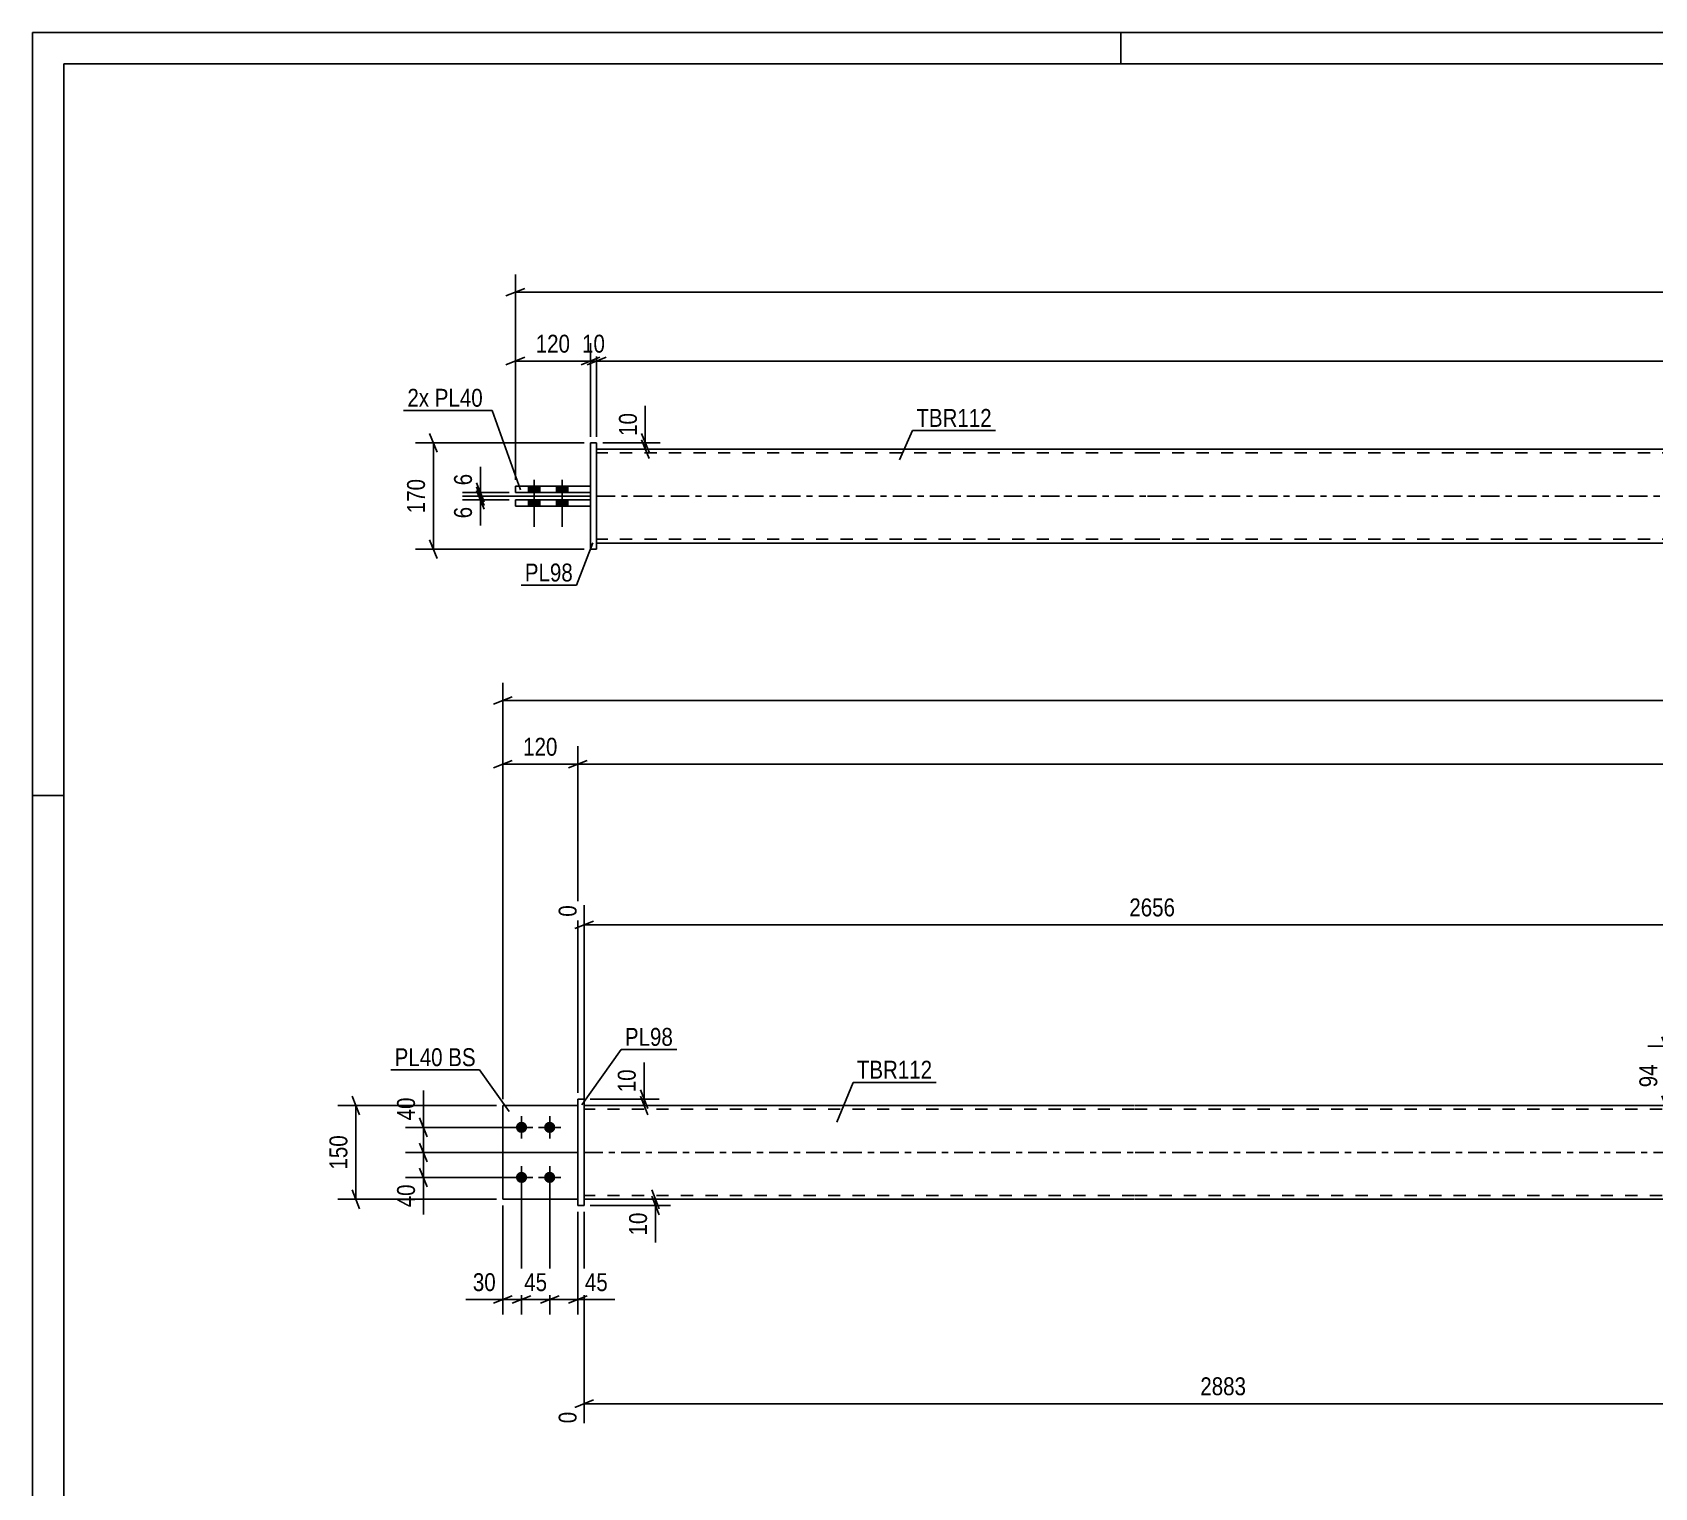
# Model space of a CAD drawing. Header units: millimetres. Extents: x 0 to 594, y 0 to 420.
# Drawn here: x 0 to 259.4, y 187.3 to 420 of the extents above; entities that cross this region are included whole.
import ezdxf

# ---------------------------------------------------------------- set-up
doc = ezdxf.new("R2010")
doc.units = ezdxf.units.MM
doc.linetypes.add('DXK_LINE_DOT2', pattern=[3.9198, 1.9599, -1.9599])
doc.linetypes.add('DXK_LINE_DOT3', pattern=[5.9187, 2.979, -0.9799, 0.9799, -0.9799])
doc.styles.add('Arial Narrow', font='ARIALN.TTF', dxfattribs={"height": 0.2})

# ---------------------------------------------------------------- blocks, each defined once
blk = doc.blocks.new('Unknown-580870847-1129')
at = {"color": 5, "linetype": 'Continuous'}
for p, q in [((594, 420), (0, 420)), ((0, 420), (0, 0)), ((174, 415), (174, 420)), ((589, 415), (5, 415)), ((5, 415), (5, 5)), ((5, 298), (0, 298))]:
    blk.add_line(p, q, dxfattribs=at)
blk = doc.blocks.new('Bolt-580870847-1681 - 1671')
at = {"linetype": 'Continuous'}
for points in [[(78.2, 244.02, -1), (78.2, 245.82, -1)], [(82.7, 244.02, -1), (82.7, 245.82, -1)], [(78.2, 236.02, -1), (78.2, 237.82, -1)], [(82.7, 236.02, -1), (82.7, 237.82, -1)]]:
    blk.add_hatch(color=1, dxfattribs=at).paths.add_polyline_path(points)
at = {"color": 1, "linetype": 'Continuous'}
for p, q in [((78.2, 243.12), (78.2, 246.72)), ((82.7, 243.12), (82.7, 246.72)), ((80, 244.92), (76.4, 244.92)), ((84.5, 244.92), (80.9, 244.92)), ((78.2, 235.12), (78.2, 238.72)), ((82.7, 235.12), (82.7, 238.72)), ((80, 236.92), (76.4, 236.92)), ((84.5, 236.92), (80.9, 236.92))]:
    blk.add_line(p, q, dxfattribs=at)
blk = doc.blocks.new('Part-580870847-1692 - 1671')
at = {"color": 2, "linetype": 'Continuous'}
for p, q in [((87.2, 249.42), (88.2, 249.42)), ((87.2, 232.42), (87.2, 249.42)), ((88.2, 249.42), (88.2, 249.42)), ((88.2, 249.42), (88.2, 232.42)), ((87.2, 232.42), (88.2, 232.42))]:
    blk.add_line(p, q, dxfattribs=at)
at = {"color": 7, "linetype": 'DXK_LINE_DOT2'}
for p, q in [((87.2, 249.42), (88.2, 249.42)), ((87.2, 232.42), (88.2, 232.42))]:
    blk.add_line(p, q, dxfattribs=at)
blk = doc.blocks.new('Part-580870847-1697 - 1671')
at = {"color": 7, "linetype": 'DXK_LINE_DOT2'}
for p, q in [((75.2, 248.42), (75.2, 233.42)), ((75.2, 248.42), (87.2, 248.42)), ((87.2, 248.42), (87.2, 233.42)), ((75.2, 233.42), (87.2, 233.42))]:
    blk.add_line(p, q, dxfattribs=at)
blk = doc.blocks.new('Part-580870847-1702 - 1671')
at = {"color": 2, "linetype": 'Continuous'}
for p, q in [((75.2, 248.42), (75.2, 233.42)), ((87.2, 248.42), (75.2, 248.42)), ((75.2, 233.42), (87.2, 233.42))]:
    blk.add_line(p, q, dxfattribs=at)
at = {"color": 7, "linetype": 'DXK_LINE_DOT2'}
blk.add_line((87.2, 233.42), (87.2, 248.42), dxfattribs=at)
blk = doc.blocks.new('Part-580870847-1718 - 1671')
at = {"color": 2, "linetype": 'Continuous'}
for p, q in [((176.2, 248.42), (88.2, 248.42)), ((417.34, 248.42), (176.3, 248.42)), ((88.2, 233.42), (176.2, 233.42)), ((176.3, 233.42), (417.34, 233.42))]:
    blk.add_line(p, q, dxfattribs=at)
at = {"color": 7, "linetype": 'DXK_LINE_DOT2'}
for p, q in [((88.2, 248.42), (88.2, 233.42)), ((176.2, 247.82), (88.2, 247.82)), ((417.34, 247.82), (176.3, 247.82)), ((176.2, 234.02), (88.2, 234.02)), ((417.34, 234.02), (176.3, 234.02))]:
    blk.add_line(p, q, dxfattribs=at)
at = {"color": 7, "linetype": 'DXK_LINE_DOT3'}
for p, q in [((88.2, 240.92), (176.2, 240.92)), ((176.3, 240.92), (417.34, 240.92))]:
    blk.add_line(p, q, dxfattribs=at)
blk = doc.blocks.new('Part-580870847-1455 - 1366')
at = {"color": 2, "linetype": 'Continuous'}
for p, q in [((178.21, 353.36), (90.21, 353.36)), ((419.35, 353.36), (178.31, 353.36)), ((178.21, 338.36), (90.21, 338.36)), ((419.35, 338.36), (178.31, 338.36))]:
    blk.add_line(p, q, dxfattribs=at)
at = {"color": 7, "linetype": 'DXK_LINE_DOT2'}
for p, q in [((90.21, 353.36), (90.21, 338.36)), ((178.21, 352.76), (90.21, 352.76)), ((419.35, 352.76), (178.31, 352.76)), ((178.21, 338.96), (90.21, 338.96)), ((419.35, 338.96), (178.31, 338.96))]:
    blk.add_line(p, q, dxfattribs=at)
at = {"color": 7, "linetype": 'DXK_LINE_DOT3'}
for p, q in [((90.21, 345.86), (178.21, 345.86)), ((178.31, 345.86), (419.35, 345.86))]:
    blk.add_line(p, q, dxfattribs=at)
blk = doc.blocks.new('Bolt-580870847-1370 - 1366')
at = {"linetype": 'Continuous'}
for points in [[(79.31, 346.46), (81.11, 346.46), (81.11, 347.46), (79.31, 347.46)], [(79.31, 346.46), (81.11, 346.46), (81.11, 347.46), (79.31, 347.46)], [(79.31, 344.26), (81.11, 344.26), (81.11, 345.26), (79.31, 345.26)], [(79.31, 344.26), (81.11, 344.26), (81.11, 345.26), (79.31, 345.26)], [(83.81, 346.46), (85.61, 346.46), (85.61, 347.46), (83.81, 347.46)], [(83.81, 346.46), (85.61, 346.46), (85.61, 347.46), (83.81, 347.46)], [(83.81, 344.26), (85.61, 344.26), (85.61, 345.26), (83.81, 345.26)], [(83.81, 344.26), (85.61, 344.26), (85.61, 345.26), (83.81, 345.26)]]:
    blk.add_hatch(color=1, dxfattribs=at).paths.add_polyline_path(points)
at = {"color": 1, "linetype": 'Continuous'}
for p, q in [((80.21, 348.46), (80.21, 340.96)), ((80.21, 348.46), (80.21, 340.96)), ((84.71, 348.46), (84.71, 340.96)), ((84.71, 348.46), (84.71, 340.96)), ((79.31, 347.46), (79.31, 346.46)), ((79.31, 347.46), (79.31, 346.46)), ((79.31, 345.26), (79.31, 344.26)), ((79.31, 345.26), (79.31, 344.26)), ((81.11, 347.46), (81.11, 346.46)), ((81.11, 347.46), (81.11, 346.46)), ((81.11, 345.26), (81.11, 344.26)), ((81.11, 345.26), (81.11, 344.26)), ((83.81, 347.46), (83.81, 346.46)), ((83.81, 347.46), (83.81, 346.46)), ((83.81, 345.26), (83.81, 344.26)), ((83.81, 345.26), (83.81, 344.26)), ((85.61, 347.46), (85.61, 346.46)), ((85.61, 347.46), (85.61, 346.46)), ((85.61, 345.26), (85.61, 344.26)), ((85.61, 345.26), (85.61, 344.26))]:
    blk.add_line(p, q, dxfattribs=at)
blk = doc.blocks.new('Part-580870847-1412 - 1366')
at = {"color": 2, "linetype": 'Continuous'}
for p, q in [((77.21, 346.46), (77.21, 347.46)), ((89.21, 347.46), (77.21, 347.46)), ((77.21, 346.46), (77.21, 346.46)), ((89.21, 346.46), (77.21, 346.46))]:
    blk.add_line(p, q, dxfattribs=at)
at = {"color": 7, "linetype": 'DXK_LINE_DOT2'}
for p, q in [((77.21, 347.46), (77.21, 347.46)), ((77.21, 347.46), (89.21, 347.46)), ((77.21, 346.46), (89.21, 346.46)), ((89.21, 347.46), (89.21, 346.46))]:
    blk.add_line(p, q, dxfattribs=at)
blk = doc.blocks.new('Part-580870847-1397 - 1366')
at = {"color": 2, "linetype": 'Continuous'}
for p, q in [((89.21, 354.36), (90.21, 354.36)), ((89.21, 354.36), (89.21, 337.36)), ((90.21, 354.36), (90.21, 354.36)), ((90.21, 354.36), (90.21, 337.36)), ((90.21, 337.36), (89.21, 337.36)), ((89.21, 337.36), (89.21, 337.36))]:
    blk.add_line(p, q, dxfattribs=at)
at = {"color": 7, "linetype": 'DXK_LINE_DOT2'}
for p, q in [((89.21, 354.36), (90.21, 354.36)), ((90.21, 354.36), (90.21, 354.36)), ((89.21, 337.36), (90.21, 337.36))]:
    blk.add_line(p, q, dxfattribs=at)
blk = doc.blocks.new('Part-580870847-1417 - 1366')
at = {"color": 2, "linetype": 'Continuous'}
for p, q in [((77.21, 344.26), (77.21, 345.26)), ((89.21, 345.26), (77.21, 345.26)), ((77.21, 344.26), (77.21, 344.26)), ((89.21, 344.26), (77.21, 344.26))]:
    blk.add_line(p, q, dxfattribs=at)
at = {"color": 7, "linetype": 'DXK_LINE_DOT2'}
for p, q in [((77.21, 345.26), (89.21, 345.26)), ((89.21, 345.26), (89.21, 344.26)), ((77.21, 344.26), (89.21, 344.26))]:
    blk.add_line(p, q, dxfattribs=at)
blk = doc.blocks.new('StraightDimension-580870847-1914 - 1671')
at = {"color": 7, "linetype": 'Continuous'}
for p, q in [((61.91, 246.42), (63.11, 243.42)), ((77.2, 244.92), (59.66, 244.92)), ((62.51, 240.92), (62.51, 244.92)), ((63.11, 239.42), (61.91, 242.42)), ((87.2, 240.92), (59.66, 240.92))]:
    blk.add_line(p, q, dxfattribs=at)
at = {"color": 0}
blk.add_wipeout([(61.76, 250.3), (57.56, 250.3), (57.56, 245.44), (61.76, 245.44)], dxfattribs=at)
at = {"color": 7, "linetype": 'Continuous'}
blk.add_line((62.51, 244.92), (62.51, 250.82), dxfattribs=at)
blk.add_line((62.51, 244.92), (62.51, 250.82), dxfattribs=at)
at = {"color": 3, "style": 'Arial Narrow'}
blk.add_text('40', height=2.863, rotation=90.0002, dxfattribs=at).set_placement((61.16, 246.04))
blk = doc.blocks.new('StraightDimension-580870847-5466 - 1671')
at = {"color": 7, "linetype": 'Continuous'}
for p, q in [((88.7, 303.6), (85.7, 302.4)), ((87.2, 250.42), (87.2, 305.85)), ((87.2, 303), (506.44, 303))]:
    blk.add_line(p, q, dxfattribs=at)
blk = doc.blocks.new('StraightDimension-580870847-2023 - 1671')
at = {"color": 7, "linetype": 'Continuous'}
for p, q in [((260.54, 259.38), (261.74, 256.38)), ((268.87, 257.88), (258.29, 257.88)), ((261.14, 248.44), (261.14, 257.88)), ((261.74, 246.94), (260.54, 249.94)), ((195.53, 248.44), (263.54, 248.44))]:
    blk.add_line(p, q, dxfattribs=at)
at = {"color": 0}
blk.add_wipeout([(260.39, 255.59), (256.19, 255.59), (256.19, 250.73), (260.39, 250.73)], dxfattribs=at)
at = {"color": 3, "style": 'Arial Narrow'}
blk.add_text('94', height=2.863, rotation=90.0002, dxfattribs=at).set_placement((259.79, 251.33))
blk = doc.blocks.new('StraightDimension-580870847-1883 - 1671')
at = {"color": 7, "linetype": 'Continuous'}
for p, q in [((99.01, 234.92), (100.21, 231.92)), ((100.21, 230.92), (99.01, 233.92)), ((89.2, 233.42), (102.01, 233.42)), ((89.2, 232.42), (102.01, 232.42)), ((99.61, 232.42), (99.61, 233.42))]:
    blk.add_line(p, q, dxfattribs=at)
at = {"color": 0}
blk.add_wipeout([(98.86, 231.89), (94.66, 231.89), (94.66, 227.04), (98.86, 227.04)], dxfattribs=at)
at = {"color": 7, "linetype": 'Continuous'}
blk.add_line((99.61, 232.42), (99.61, 226.51), dxfattribs=at)
blk.add_line((99.61, 232.42), (99.61, 226.51), dxfattribs=at)
at = {"color": 3, "style": 'Arial Narrow'}
blk.add_text('10', height=2.863, rotation=90.0002, dxfattribs=at).set_placement((98.26, 227.64))
blk = doc.blocks.new('StraightDimension-580870847-1901 - 1671')
at = {"color": 7, "linetype": 'Continuous'}
for p, q in [((61.91, 242.42), (63.11, 239.42)), ((87.2, 240.92), (59.66, 240.92)), ((62.51, 236.92), (62.51, 240.92)), ((77.2, 236.92), (59.66, 236.92)), ((63.11, 235.42), (61.91, 238.42))]:
    blk.add_line(p, q, dxfattribs=at)
at = {"color": 0}
blk.add_wipeout([(61.76, 236.39), (57.56, 236.39), (57.56, 231.54), (61.76, 231.54)], dxfattribs=at)
at = {"color": 7, "linetype": 'Continuous'}
blk.add_line((62.51, 236.92), (62.51, 231.01), dxfattribs=at)
blk.add_line((62.51, 236.92), (62.51, 231.01), dxfattribs=at)
at = {"color": 3, "style": 'Arial Narrow'}
blk.add_text('40', height=2.863, rotation=90.0002, dxfattribs=at).set_placement((61.16, 232.14))
blk = doc.blocks.new('StraightDimension-580870847-5467 - 1671')
at = {"color": 7, "linetype": 'Continuous'}
for p, q in [((73.7, 302.4), (76.7, 303.6)), ((75.2, 249.42), (75.2, 305.85)), ((88.7, 303.6), (85.7, 302.4)), ((87.2, 250.42), (87.2, 305.85)), ((75.2, 303), (87.2, 303))]:
    blk.add_line(p, q, dxfattribs=at)
at = {"color": 0}
blk.add_wipeout([(84.55, 303.75), (84.55, 307.95), (77.86, 307.95), (77.86, 303.75)], dxfattribs=at)
at = {"color": 3, "style": 'Arial Narrow'}
blk.add_text('120', height=2.863, dxfattribs=at).set_placement((78.46, 304.35))
blk = doc.blocks.new('StraightDimension-580870847-1870 - 1671')
at = {"color": 7, "linetype": 'Continuous'}
for p, q in [((88.2, 231.42), (88.2, 197.61)), ((292.56, 232.42), (292.56, 192.13)), ((89.7, 201.34), (86.7, 200.14)), ((88.2, 200.74), (292.56, 200.74)), ((291.06, 200.14), (294.06, 201.34))]:
    blk.add_line(p, q, dxfattribs=at)
at = {"color": 0}
blk.add_wipeout([(194.64, 201.49), (194.64, 205.69), (186.13, 205.69), (186.13, 201.49)], dxfattribs=at)
at = {"color": 0, "linetype": 'Continuous'}
for points in [[(87.6, 200.04), (83.4, 200.04), (83.4, 197.01), (87.6, 197.01)], [(291.96, 200.04), (287.76, 200.04), (287.76, 191.53), (291.96, 191.53)]]:
    blk.add_wipeout(points, dxfattribs=at)
at = {"color": 3, "style": 'Arial Narrow'}
blk.add_text('2883', height=2.863, dxfattribs=at).set_placement((186.73, 202.09))
at = {"color": 3, "linetype": 'Continuous', "style": 'Arial Narrow'}
for s, height, p in [('0', 2.86, (87, 197.61)), ('2883', 2.863, (291.36, 192.13))]:
    blk.add_text(s, height=height, rotation=90.0002, dxfattribs=at).set_placement(p)
blk = doc.blocks.new('StraightDimension-580870847-1822 - 1671')
at = {"color": 7, "linetype": 'Continuous'}
for p, q in [((82.71, 235.92), (82.71, 214.99)), ((87.2, 231.42), (87.2, 214.99)), ((81.21, 216.79), (84.21, 217.99)), ((88.7, 217.99), (85.7, 216.79)), ((82.71, 217.39), (87.2, 217.39))]:
    blk.add_line(p, q, dxfattribs=at)
at = {"color": 0}
blk.add_wipeout([(92.59, 218.14), (92.59, 222.34), (87.73, 222.34), (87.73, 218.14)], dxfattribs=at)
at = {"color": 7, "linetype": 'Continuous'}
blk.add_line((87.2, 217.39), (93.11, 217.39), dxfattribs=at)
blk.add_line((87.2, 217.39), (93.11, 217.39), dxfattribs=at)
at = {"color": 3, "style": 'Arial Narrow'}
blk.add_text('45', height=2.863, dxfattribs=at).set_placement((88.33, 218.74))
blk = doc.blocks.new('StraightDimension-580870847-1728 - 1671')
at = {"color": 7, "linetype": 'Continuous'}
for p, q in [((75.2, 249.42), (75.2, 316.02)), ((76.7, 313.77), (73.7, 312.57)), ((75.2, 313.17), (518.44, 313.17))]:
    blk.add_line(p, q, dxfattribs=at)
blk = doc.blocks.new('StraightDimension-580870847-1794 - 1671')
at = {"color": 7, "linetype": 'Continuous'}
for p, q in [((269.87, 258.88), (269.87, 285.92)), ((88.2, 249.42), (88.2, 280.44)), ((89.7, 277.91), (86.7, 276.71)), ((268.37, 276.71), (271.37, 277.91)), ((88.2, 277.31), (269.87, 277.31))]:
    blk.add_line(p, q, dxfattribs=at)
at = {"color": 0, "linetype": 'Continuous'}
for points in [[(269.27, 286.52), (265.07, 286.52), (265.07, 278.01), (269.27, 278.01)], [(87.6, 281.04), (83.4, 281.04), (83.4, 278.01), (87.6, 278.01)]]:
    blk.add_wipeout(points, dxfattribs=at)
at = {"color": 0}
blk.add_wipeout([(183.29, 278.06), (183.29, 282.26), (174.78, 282.26), (174.78, 278.06)], dxfattribs=at)
at = {"color": 3, "linetype": 'Continuous', "style": 'Arial Narrow'}
for s, height, p in [('2656', 2.863, (268.67, 278.61)), ('0', 2.86, (87, 278.61))]:
    blk.add_text(s, height=height, rotation=90.0002, dxfattribs=at).set_placement(p)
at = {"color": 3, "style": 'Arial Narrow'}
blk.add_text('2656', height=2.863, dxfattribs=at).set_placement((175.38, 278.66))
blk = doc.blocks.new('StraightDimension-580870847-1805 - 1671')
at = {"color": 7, "linetype": 'Continuous'}
for p, q in [((78.2, 235.92), (78.2, 214.99)), ((75.2, 232.42), (75.2, 214.99)), ((73.7, 216.79), (76.7, 217.99)), ((79.7, 217.99), (76.7, 216.79)), ((75.2, 217.39), (78.2, 217.39))]:
    blk.add_line(p, q, dxfattribs=at)
at = {"color": 0}
blk.add_wipeout([(74.68, 218.14), (74.68, 222.34), (69.82, 222.34), (69.82, 218.14)], dxfattribs=at)
at = {"color": 7, "linetype": 'Continuous'}
blk.add_line((75.2, 217.39), (69.3, 217.39), dxfattribs=at)
blk.add_line((75.2, 217.39), (69.3, 217.39), dxfattribs=at)
at = {"color": 3, "style": 'Arial Narrow'}
blk.add_text('30', height=2.863, dxfattribs=at).set_placement((70.42, 218.74))
blk = doc.blocks.new('StraightDimension-580870847-1815 - 1671')
at = {"color": 7, "linetype": 'Continuous'}
for p, q in [((78.2, 235.92), (78.2, 214.99)), ((82.71, 235.92), (82.71, 214.99)), ((76.7, 216.79), (79.7, 217.99)), ((84.21, 217.99), (81.21, 216.79)), ((78.2, 217.39), (82.71, 217.39))]:
    blk.add_line(p, q, dxfattribs=at)
at = {"color": 0}
blk.add_wipeout([(82.88, 218.14), (82.88, 222.34), (78.03, 222.34), (78.03, 218.14)], dxfattribs=at)
at = {"color": 3, "style": 'Arial Narrow'}
blk.add_text('45', height=2.863, dxfattribs=at).set_placement((78.63, 218.74))
blk = doc.blocks.new('StraightDimension-580870847-1892 - 1671')
at = {"color": 7, "linetype": 'Continuous'}
for p, q in [((89.2, 249.42), (100.2, 249.42)), ((97.2, 250.92), (98.4, 247.92)), ((98.4, 246.92), (97.2, 249.92)), ((97.8, 248.42), (97.8, 249.42)), ((89.2, 248.42), (100.2, 248.42))]:
    blk.add_line(p, q, dxfattribs=at)
at = {"color": 0}
blk.add_wipeout([(97.05, 254.8), (92.85, 254.8), (92.85, 249.94), (97.05, 249.94)], dxfattribs=at)
at = {"color": 7, "linetype": 'Continuous'}
blk.add_line((97.8, 249.42), (97.8, 255.32), dxfattribs=at)
blk.add_line((97.8, 249.42), (97.8, 255.32), dxfattribs=at)
at = {"color": 3, "style": 'Arial Narrow'}
blk.add_text('10', height=2.863, rotation=90.0002, dxfattribs=at).set_placement((96.45, 250.54))
blk = doc.blocks.new('StraightDimension-580870847-1971 - 1671')
at = {"color": 7, "linetype": 'Continuous'}
for p, q in [((52.3, 246.92), (51.1, 249.92)), ((74.2, 248.42), (48.85, 248.42)), ((51.7, 233.42), (51.7, 248.42)), ((51.1, 234.92), (52.3, 231.92)), ((74.2, 233.42), (48.85, 233.42))]:
    blk.add_line(p, q, dxfattribs=at)
at = {"color": 0}
blk.add_wipeout([(50.95, 244.26), (46.75, 244.26), (46.75, 237.58), (50.95, 237.58)], dxfattribs=at)
at = {"color": 3, "style": 'Arial Narrow'}
blk.add_text('150', height=2.863, rotation=90.0002, dxfattribs=at).set_placement((50.35, 238.18))
blk = doc.blocks.new('StraightDimension-580870847-5374 - 1366')
at = {"color": 7, "linetype": 'Continuous'}
for p, q in [((90.21, 355.36), (90.21, 370.3)), ((91.71, 368.05), (88.71, 366.85)), ((90.21, 367.45), (507.45, 367.45))]:
    blk.add_line(p, q, dxfattribs=at)
blk = doc.blocks.new('StraightDimension-580870847-1523 - 1366')
at = {"color": 7, "linetype": 'Continuous'}
for p, q in [((64.71, 352.86), (63.51, 355.86)), ((88.21, 354.36), (61.26, 354.36)), ((64.11, 337.36), (64.11, 354.36)), ((88.21, 337.36), (61.26, 337.36)), ((63.51, 338.86), (64.71, 335.86))]:
    blk.add_line(p, q, dxfattribs=at)
at = {"color": 0}
blk.add_wipeout([(63.36, 349.2), (59.16, 349.2), (59.16, 342.52), (63.36, 342.52)], dxfattribs=at)
at = {"color": 3, "style": 'Arial Narrow'}
blk.add_text('170', height=2.863, rotation=90.0002, dxfattribs=at).set_placement((62.76, 343.12))
blk = doc.blocks.new('StraightDimension-580870847-1469 - 1366')
at = {"color": 7, "linetype": 'Continuous'}
for p, q in [((97.39, 355.86), (98.59, 352.86)), ((91.21, 354.36), (100.39, 354.36)), ((91.21, 353.36), (100.39, 353.36)), ((98.59, 351.86), (97.39, 354.86)), ((97.99, 353.36), (97.99, 354.36))]:
    blk.add_line(p, q, dxfattribs=at)
at = {"color": 0}
blk.add_wipeout([(97.24, 359.74), (93.04, 359.74), (93.04, 354.89), (97.24, 354.89)], dxfattribs=at)
at = {"color": 7, "linetype": 'Continuous'}
blk.add_line((97.99, 354.36), (97.99, 360.27), dxfattribs=at)
blk.add_line((97.99, 354.36), (97.99, 360.27), dxfattribs=at)
at = {"color": 3, "style": 'Arial Narrow'}
blk.add_text('10', height=2.863, rotation=90.0002, dxfattribs=at).set_placement((96.64, 355.49))
blk = doc.blocks.new('StraightDimension-580870847-1487 - 1366')
at = {"color": 7, "linetype": 'Continuous'}
for p, q in [((71.02, 347.96), (72.22, 344.96)), ((76.21, 346.46), (68.77, 346.46)), ((89.21, 345.86), (68.77, 345.86)), ((72.22, 344.36), (71.02, 347.36)), ((71.62, 345.86), (71.62, 346.46))]:
    blk.add_line(p, q, dxfattribs=at)
at = {"color": 0}
blk.add_wipeout([(70.87, 350.02), (66.67, 350.02), (66.67, 346.99), (70.87, 346.99)], dxfattribs=at)
at = {"color": 7, "linetype": 'Continuous'}
blk.add_line((71.62, 346.46), (71.62, 350.54), dxfattribs=at)
blk.add_line((71.62, 346.46), (71.62, 350.54), dxfattribs=at)
at = {"color": 3, "style": 'Arial Narrow'}
blk.add_text('6', height=2.86, rotation=90.0002, dxfattribs=at).set_placement((70.27, 347.59))
blk = doc.blocks.new('StraightDimension-580870847-1506 - 1366')
at = {"color": 7, "linetype": 'Continuous'}
for p, q in [((89.21, 345.86), (68.77, 345.86)), ((76.21, 345.26), (68.77, 345.26)), ((71.02, 347.36), (72.22, 344.36)), ((72.22, 343.76), (71.02, 346.76)), ((71.62, 345.26), (71.62, 345.86))]:
    blk.add_line(p, q, dxfattribs=at)
at = {"color": 0}
blk.add_wipeout([(70.87, 344.74), (66.67, 344.74), (66.67, 341.71), (70.87, 341.71)], dxfattribs=at)
at = {"color": 7, "linetype": 'Continuous'}
blk.add_line((71.62, 345.26), (71.62, 341.18), dxfattribs=at)
blk.add_line((71.62, 345.26), (71.62, 341.18), dxfattribs=at)
at = {"color": 3, "style": 'Arial Narrow'}
blk.add_text('6', height=2.86, rotation=90.0002, dxfattribs=at).set_placement((70.27, 342.31))
blk = doc.blocks.new('StraightDimension-580870847-1543 - 1366')
at = {"color": 7, "linetype": 'Continuous'}
for p, q in [((77.21, 348.46), (77.21, 381.31)), ((78.71, 379.06), (75.71, 377.86)), ((77.21, 378.46), (520.45, 378.46))]:
    blk.add_line(p, q, dxfattribs=at)
blk = doc.blocks.new('StraightDimension-580870847-5375 - 1366')
at = {"color": 7, "linetype": 'Continuous'}
for p, q in [((89.21, 355.36), (89.21, 370.3)), ((90.21, 355.36), (90.21, 370.3)), ((87.71, 366.85), (90.71, 368.05)), ((91.71, 368.05), (88.71, 366.85)), ((89.21, 367.45), (90.21, 367.45))]:
    blk.add_line(p, q, dxfattribs=at)
at = {"color": 0}
blk.add_wipeout([(92.14, 368.2), (92.14, 372.4), (87.28, 372.4), (87.28, 368.2)], dxfattribs=at)
at = {"color": 3, "style": 'Arial Narrow'}
blk.add_text('10', height=2.863, dxfattribs=at).set_placement((87.88, 368.8))
blk = doc.blocks.new('StraightDimension-580870847-5376 - 1366')
at = {"color": 7, "linetype": 'Continuous'}
for p, q in [((77.21, 348.46), (77.21, 370.3)), ((89.21, 355.36), (89.21, 370.3)), ((75.71, 366.85), (78.71, 368.05)), ((77.21, 367.45), (89.21, 367.45)), ((90.71, 368.05), (87.71, 366.85))]:
    blk.add_line(p, q, dxfattribs=at)
at = {"color": 0}
blk.add_wipeout([(86.55, 368.2), (86.55, 372.4), (79.87, 372.4), (79.87, 368.2)], dxfattribs=at)
at = {"color": 3, "style": 'Arial Narrow'}
blk.add_text('120', height=2.863, dxfattribs=at).set_placement((80.47, 368.8))
blk = doc.blocks.new('Mark-580870847-1688 - 1671')
at = {"color": 0}
blk.add_wipeout([(102.41, 257.96), (102.41, 260.96), (94.73, 260.96), (94.73, 257.96)], dxfattribs=at)
blk.add_wipeout([(102.41, 257.96), (102.41, 260.96), (94.73, 260.96), (94.73, 257.96)], dxfattribs=at)
at = {"color": 30, "linetype": 'Continuous'}
for p, q in [((87.85, 248.5), (94.13, 257.36)), ((94.13, 257.36), (103.01, 257.36))]:
    blk.add_line(p, q, dxfattribs=at)
at = {"color": 3, "style": 'Arial Narrow'}
blk.add_text('PL98', height=2.863, dxfattribs=at).set_placement((94.73, 257.96))
blk = doc.blocks.new('Mark-580870847-1714 - 1671')
at = {"color": 0}
blk.add_wipeout([(143.87, 252.71), (143.87, 255.71), (131.81, 255.71), (131.81, 252.71)], dxfattribs=at)
blk.add_wipeout([(143.87, 252.71), (143.87, 255.71), (131.81, 255.71), (131.81, 252.71)], dxfattribs=at)
at = {"color": 30, "linetype": 'Continuous'}
for p, q in [((128.61, 245.76), (131.21, 252.11)), ((131.21, 252.11), (144.47, 252.11))]:
    blk.add_line(p, q, dxfattribs=at)
at = {"color": 3, "style": 'Arial Narrow'}
blk.add_text('TBR112', height=2.863, dxfattribs=at).set_placement((131.81, 252.71))
blk = doc.blocks.new('MarkSet-580870847-2087 - 1671')
at = {"color": 0}
blk.add_wipeout([(65.58, 254.71), (65.58, 257.71), (57.91, 257.71), (57.91, 254.71)], dxfattribs=at)
blk.add_wipeout([(65.58, 254.71), (65.58, 257.71), (57.91, 257.71), (57.91, 254.71)], dxfattribs=at)
blk.add_wipeout([(70.87, 254.71), (70.87, 257.71), (66.48, 257.71), (66.48, 254.71)], dxfattribs=at)
blk.add_wipeout([(70.87, 254.71), (70.87, 257.71), (66.48, 257.71), (66.48, 254.71)], dxfattribs=at)
at = {"color": 30, "linetype": 'Continuous'}
for p in [(57.31, 254.11), (76.24, 247.48)]:
    blk.add_line(p, (71.47, 254.11), dxfattribs=at)
at = {"color": 3, "style": 'Arial Narrow'}
for s, p in [('PL40', (57.91, 254.71)), ('BS', (66.48, 254.71))]:
    blk.add_text(s, height=2.863, dxfattribs=at).set_placement(p)
blk = doc.blocks.new('Mark-580870847-1451 - 1366')
at = {"color": 0}
blk.add_wipeout([(153.38, 356.93), (153.38, 359.93), (141.33, 359.93), (141.33, 356.93)], dxfattribs=at)
blk.add_wipeout([(153.38, 356.93), (153.38, 359.93), (141.33, 359.93), (141.33, 356.93)], dxfattribs=at)
at = {"color": 30, "linetype": 'Continuous'}
for p, q in [((138.62, 351.67), (140.73, 356.33)), ((140.73, 356.33), (153.98, 356.33))]:
    blk.add_line(p, q, dxfattribs=at)
at = {"color": 3, "style": 'Arial Narrow'}
blk.add_text('TBR112', height=2.863, dxfattribs=at).set_placement((141.33, 356.93))
blk = doc.blocks.new('MarkSet-580870847-1662 - 1366')
at = {"color": 30, "linetype": 'Continuous'}
blk.add_line((78.06, 346.84), (73.5, 359.55), dxfattribs=at)
at = {"color": 0}
blk.add_wipeout([(63.43, 360.15), (63.43, 363.15), (59.95, 363.15), (59.95, 360.15)], dxfattribs=at)
blk.add_wipeout([(63.43, 360.15), (63.43, 363.15), (59.95, 363.15), (59.95, 360.15)], dxfattribs=at)
blk.add_wipeout([(72, 360.15), (72, 363.15), (64.33, 363.15), (64.33, 360.15)], dxfattribs=at)
blk.add_wipeout([(72, 360.15), (72, 363.15), (64.33, 363.15), (64.33, 360.15)], dxfattribs=at)
at = {"color": 30, "linetype": 'Continuous'}
blk.add_line((59.35, 359.55), (73.5, 359.55), dxfattribs=at)
at = {"color": 3, "style": 'Arial Narrow'}
for s, p in [('2x', (59.95, 360.15)), ('PL40', (64.33, 360.15))]:
    blk.add_text(s, height=2.863, dxfattribs=at).set_placement(p)
blk = doc.blocks.new('Mark-580870847-5907 - 1366')
at = {"color": 0}
blk.add_wipeout([(86.4, 332.21), (86.4, 335.21), (78.73, 335.21), (78.73, 332.21)], dxfattribs=at)
blk.add_wipeout([(86.4, 332.21), (86.4, 335.21), (78.73, 335.21), (78.73, 332.21)], dxfattribs=at)
at = {"color": 30, "linetype": 'Continuous'}
for p in [(89.61, 338.38), (78.13, 331.61)]:
    blk.add_line(p, (87, 331.61), dxfattribs=at)
at = {"color": 3, "style": 'Arial Narrow'}
blk.add_text('PL98', height=2.863, dxfattribs=at).set_placement((78.73, 332.21))

msp = doc.modelspace()

# ---------------------------------------------------------------- block references
for name in ['Unknown-580870847-1129', 'Part-580870847-1397 - 1366', 'Part-580870847-1455 - 1366', 'Bolt-580870847-1370 - 1366', 'Part-580870847-1412 - 1366', 'Part-580870847-1417 - 1366', 'Part-580870847-1692 - 1671', 'Part-580870847-1697 - 1671', 'Part-580870847-1702 - 1671', 'Bolt-580870847-1681 - 1671', 'Part-580870847-1718 - 1671']:
    msp.add_blockref(name, (0, 0))

# ---------------------------------------------------------------- next in the draw order: block references
for name in ['StraightDimension-580870847-5374 - 1366', 'StraightDimension-580870847-1914 - 1671', 'StraightDimension-580870847-1883 - 1671']:
    msp.add_blockref(name, (0, 0))

# ---------------------------------------------------------------- next in the draw order: block references
for name in ['StraightDimension-580870847-1469 - 1366', 'StraightDimension-580870847-1523 - 1366', 'StraightDimension-580870847-5466 - 1671', 'StraightDimension-580870847-1901 - 1671']:
    msp.add_blockref(name, (0, 0))

# ---------------------------------------------------------------- next in the draw order: block references
for name in ['StraightDimension-580870847-1487 - 1366', 'Mark-580870847-5907 - 1366', 'StraightDimension-580870847-5467 - 1671', 'StraightDimension-580870847-2023 - 1671', 'StraightDimension-580870847-1805 - 1671', 'StraightDimension-580870847-1870 - 1671']:
    msp.add_blockref(name, (0, 0))

# ---------------------------------------------------------------- next in the draw order: block references
for name in ['StraightDimension-580870847-1506 - 1366', 'StraightDimension-580870847-1728 - 1671', 'StraightDimension-580870847-1822 - 1671']:
    msp.add_blockref(name, (0, 0))

# ---------------------------------------------------------------- next in the draw order: block references
for name in ['StraightDimension-580870847-1543 - 1366', 'StraightDimension-580870847-1794 - 1671', 'StraightDimension-580870847-1971 - 1671', 'StraightDimension-580870847-1815 - 1671']:
    msp.add_blockref(name, (0, 0))

# ---------------------------------------------------------------- next in the draw order: block references
for name in ['StraightDimension-580870847-5375 - 1366', 'Mark-580870847-1451 - 1366', 'MarkSet-580870847-2087 - 1671', 'StraightDimension-580870847-1892 - 1671', 'Mark-580870847-1714 - 1671']:
    msp.add_blockref(name, (0, 0))

# ---------------------------------------------------------------- next in the draw order: block references
for name in ['StraightDimension-580870847-5376 - 1366', 'Mark-580870847-1688 - 1671']:
    msp.add_blockref(name, (0, 0))

# ---------------------------------------------------------------- next in the draw order: block references
msp.add_blockref('MarkSet-580870847-1662 - 1366', (0, 0))

doc.saveas('drawing.dxf')
